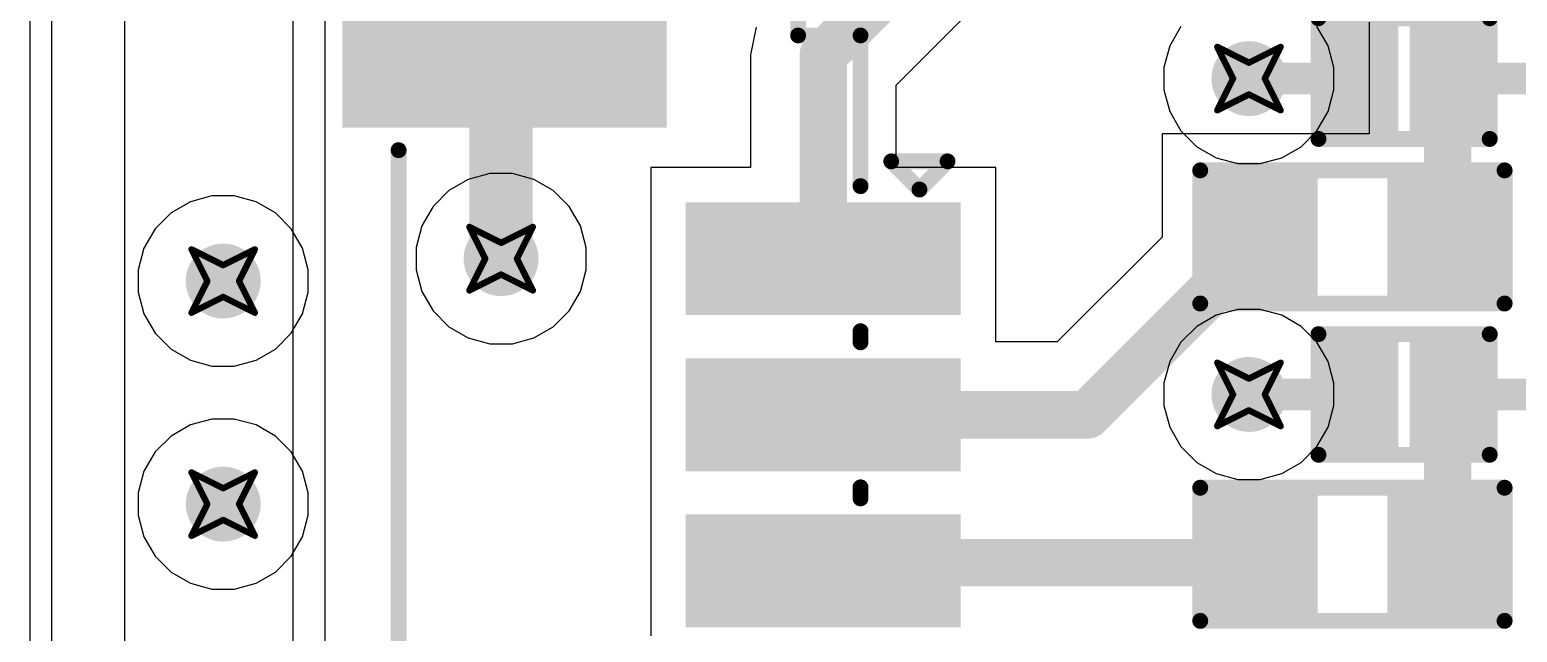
# Model space of a CAD drawing. Header units: inches. Extents: x -36 to 349, y -11 to 240.
# Drawn here: x 9.43 to 21.35, y 42.22 to 47.05 of the extents above; entities that cross this region are included whole.
import ezdxf

# ---------------------------------------------------------------- set-up
doc = ezdxf.new("R2010")
doc.units = ezdxf.units.IN
for name, color, linetype in [('Bottom Layer', 5, 'Continuous'), ('Drill Drawing', 1, 'Continuous'), ('Layer 1', 16, 'Continuous'), ('Layer 2', 76, 'Continuous'), ('Top Layer', 1, 'Continuous'), ('Top Overlay', 2, 'Continuous'), ('Top Paste', 8, 'Continuous'), ('Top Solder', 216, 'Continuous'), ('Via Holes', 16, 'Continuous')]:
    doc.layers.add(name, color=color, linetype=linetype)

# ---------------------------------------------------------------- blocks, each defined once
blk = doc.blocks.new('R___0603_70')
at = {"layer": 'Top Layer'}
for points in [[(-0.381, 0.444), (-0.381, -0.445), (-1.143, -0.445), (-1.143, 0.444)], [(1.143, 0.444), (1.143, -0.445), (0.381, -0.445), (0.381, 0.444)]]:
    blk.add_hatch(color=1, dxfattribs=at).paths.add_polyline_path(points)
at = {"layer": 'Top Paste'}
for points in [[(-0.381, 0.444), (-0.381, -0.445), (-1.143, -0.445), (-1.143, 0.444)], [(1.143, 0.444), (1.143, -0.445), (0.381, -0.445), (0.381, 0.444)]]:
    blk.add_hatch(color=8, dxfattribs=at).paths.add_polyline_path(points)
at = {"layer": 'Top Solder'}
for points in [[(-0.279, 0.546), (-0.279, -0.546), (-1.245, -0.546), (-1.245, 0.546)], [(1.245, 0.546), (1.245, -0.546), (0.279, -0.546), (0.279, 0.546)]]:
    blk.add_hatch(color=216, dxfattribs=at).paths.add_polyline_path(points)
at = {"layer": 'Top Overlay'}
for points in [[(1.219, 0.533, 0.127, 0.127, 0), (-1.219, 0.533, 0.127, 0.127, 0)], [(-1.219, 0.533, 0.127, 0.127, 0), (-1.219, -0.533, 0.127, 0.127, 0)], [(1.219, 0.533, 0.127, 0.127, 0), (1.219, -0.533, 0.127, 0.127, 0)], [(1.219, -0.533, 0.127, 0.127, 0), (-1.219, -0.533, 0.127, 0.127, 0)]]:
    blk.add_lwpolyline(points, format="xyseb", dxfattribs=at)
for points in [[(-1.251, 0.533, 0.0635, 0.0635, 1), (-1.187, 0.533, 0.0635, 0.0635, 1)], [(-1.251, 0.533, 0.0635, 0.0635, 1), (-1.187, 0.533, 0.0635, 0.0635, 1)], [(1.187, 0.533, 0.0635, 0.0635, 1), (1.251, 0.533, 0.0635, 0.0635, 1)], [(1.187, 0.533, 0.0635, 0.0635, 1), (1.251, 0.533, 0.0635, 0.0635, 1)], [(-1.251, -0.533, 0.0635, 0.0635, 1), (-1.187, -0.533, 0.0635, 0.0635, 1)], [(-1.251, -0.533, 0.0635, 0.0635, 1), (-1.187, -0.533, 0.0635, 0.0635, 1)], [(1.187, -0.533, 0.0635, 0.0635, 1), (1.251, -0.533, 0.0635, 0.0635, 1)], [(1.187, -0.533, 0.0635, 0.0635, 1), (1.251, -0.533, 0.0635, 0.0635, 1)]]:
    blk.add_lwpolyline(points, format="xyseb", close=True, dxfattribs=at)
blk = doc.blocks.new('R___0603_71')
at = {"layer": 'Top Layer'}
for points in [[(-0.381, 0.444), (-0.381, -0.445), (-1.143, -0.445), (-1.143, 0.444)], [(1.143, 0.444), (1.143, -0.445), (0.381, -0.445), (0.381, 0.444)]]:
    blk.add_hatch(color=1, dxfattribs=at).paths.add_polyline_path(points)
at = {"layer": 'Top Paste'}
for points in [[(-0.381, 0.444), (-0.381, -0.445), (-1.143, -0.445), (-1.143, 0.444)], [(1.143, 0.444), (1.143, -0.445), (0.381, -0.445), (0.381, 0.444)]]:
    blk.add_hatch(color=8, dxfattribs=at).paths.add_polyline_path(points)
at = {"layer": 'Top Solder'}
for points in [[(-0.279, 0.546), (-0.279, -0.546), (-1.245, -0.546), (-1.245, 0.546)], [(1.245, 0.546), (1.245, -0.546), (0.279, -0.546), (0.279, 0.546)]]:
    blk.add_hatch(color=216, dxfattribs=at).paths.add_polyline_path(points)
at = {"layer": 'Top Overlay'}
for points in [[(1.219, 0.533, 0.127, 0.127, 0), (-1.219, 0.533, 0.127, 0.127, 0)], [(-1.219, 0.533, 0.127, 0.127, 0), (-1.219, -0.533, 0.127, 0.127, 0)], [(1.219, 0.533, 0.127, 0.127, 0), (1.219, -0.533, 0.127, 0.127, 0)], [(1.219, -0.533, 0.127, 0.127, 0), (-1.219, -0.533, 0.127, 0.127, 0)]]:
    blk.add_lwpolyline(points, format="xyseb", dxfattribs=at)
for points in [[(-1.251, 0.533, 0.0635, 0.0635, 1), (-1.187, 0.533, 0.0635, 0.0635, 1)], [(-1.251, 0.533, 0.0635, 0.0635, 1), (-1.187, 0.533, 0.0635, 0.0635, 1)], [(1.187, 0.533, 0.0635, 0.0635, 1), (1.251, 0.533, 0.0635, 0.0635, 1)], [(1.187, 0.533, 0.0635, 0.0635, 1), (1.251, 0.533, 0.0635, 0.0635, 1)], [(-1.251, -0.533, 0.0635, 0.0635, 1), (-1.187, -0.533, 0.0635, 0.0635, 1)], [(-1.251, -0.533, 0.0635, 0.0635, 1), (-1.187, -0.533, 0.0635, 0.0635, 1)], [(1.187, -0.533, 0.0635, 0.0635, 1), (1.251, -0.533, 0.0635, 0.0635, 1)], [(1.187, -0.533, 0.0635, 0.0635, 1), (1.251, -0.533, 0.0635, 0.0635, 1)]]:
    blk.add_lwpolyline(points, format="xyseb", close=True, dxfattribs=at)
blk = doc.blocks.new('HC_1_25_6PLT_142')
at = {"layer": 'Top Layer'}
for points in [[(-2.775, 0.277), (-3.475, 0.277), (-3.475, 2.277), (-2.775, 2.277)], [(-1.525, 0.275), (-2.225, 0.275), (-2.225, 2.275), (-1.525, 2.275)], [(-0.275, 0.275), (-0.975, 0.275), (-0.975, 2.275), (-0.275, 2.275)], [(-6.575, -0.027), (-4.225, -0.027), (-4.225, -2.527), (-6.575, -2.527)]]:
    blk.add_hatch(color=1, dxfattribs=at).paths.add_polyline_path(points)
at = {"layer": 'Top Paste'}
for points in [[(-2.775, 0.277), (-3.475, 0.277), (-3.475, 2.277), (-2.775, 2.277)], [(-1.525, 0.275), (-2.225, 0.275), (-2.225, 2.275), (-1.525, 2.275)], [(-0.275, 0.275), (-0.975, 0.275), (-0.975, 2.275), (-0.275, 2.275)], [(-6.575, -0.027), (-4.225, -0.027), (-4.225, -2.527), (-6.575, -2.527)]]:
    blk.add_hatch(color=8, dxfattribs=at).paths.add_polyline_path(points)
at = {"layer": 'Top Solder'}
for points in [[(-2.674, 0.175), (-3.577, 0.175), (-3.577, 2.378), (-2.674, 2.378)], [(-1.423, 0.173), (-2.327, 0.173), (-2.327, 2.376), (-1.423, 2.376)], [(-0.174, 0.174), (-1.077, 0.174), (-1.077, 2.377), (-0.174, 2.377)], [(-6.625, 0.023), (-4.175, 0.023), (-4.175, -2.577), (-6.625, -2.577)]]:
    blk.add_hatch(color=216, dxfattribs=at).paths.add_polyline_path(points)
at = {"layer": 'Top Overlay'}
for points in [[(-3.679, 2.047, 0.127, 0.127, 0), (-3.905, 2.272, 0.127, 0.127, 0)], [(-3.905, 1.821, 0.127, 0.127, 0), (-3.905, 2.272, 0.127, 0.127, 0)], [(-3.905, 1.821, 0.127, 0.127, 0), (-3.679, 2.047, 0.127, 0.127, 0)], [(-3.706, 1.575, 0.127, 0.127, 0), (-4.912, 1.575, 0.127, 0.127, 0)], [(-4.912, 1.075, 0.127, 0.127, 0), (-4.912, 1.575, 0.127, 0.127, 0)], [(-2.456, 1.575, 0.127, 0.127, 0), (-2.544, 1.575, 0.127, 0.127, 0)], [(-1.206, 1.575, 0.127, 0.127, 0), (-1.294, 1.575, 0.127, 0.127, 0)], [(-4.912, 1.075, 0.127, 0.127, 0), (-6.112, 1.075, 0.127, 0.127, 0)], [(3.994, -2.125, 0.127, 0.127, 0), (-3.994, -2.125, 0.127, 0.127, 0)]]:
    blk.add_lwpolyline(points, format="xyseb", dxfattribs=at)
for points in [[(-3.936, 2.272, 0.0635, 0.0635, 1), (-3.873, 2.272, 0.0635, 0.0635, 1)], [(-3.936, 2.272, 0.0635, 0.0635, 1), (-3.873, 2.272, 0.0635, 0.0635, 1)], [(-3.711, 2.047, 0.0635, 0.0635, 1), (-3.647, 2.047, 0.0635, 0.0635, 1)], [(-3.711, 2.047, 0.0635, 0.0635, 1), (-3.647, 2.047, 0.0635, 0.0635, 1)], [(-3.936, 1.821, 0.0635, 0.0635, 1), (-3.873, 1.821, 0.0635, 0.0635, 1)], [(-3.936, 1.821, 0.0635, 0.0635, 1), (-3.873, 1.821, 0.0635, 0.0635, 1)], [(-4.944, 1.575, 0.0635, 0.0635, 1), (-4.881, 1.575, 0.0635, 0.0635, 1)], [(-4.944, 1.575, 0.0635, 0.0635, 1), (-4.881, 1.575, 0.0635, 0.0635, 1)], [(-3.738, 1.575, 0.0635, 0.0635, 1), (-3.674, 1.575, 0.0635, 0.0635, 1)], [(-2.576, 1.575, 0.0635, 0.0635, 1), (-2.512, 1.575, 0.0635, 0.0635, 1)], [(-2.488, 1.575, 0.0635, 0.0635, 1), (-2.424, 1.575, 0.0635, 0.0635, 1)], [(-1.326, 1.575, 0.0635, 0.0635, 1), (-1.262, 1.575, 0.0635, 0.0635, 1)], [(-1.238, 1.575, 0.0635, 0.0635, 1), (-1.174, 1.575, 0.0635, 0.0635, 1)], [(-4.944, 1.075, 0.0635, 0.0635, 1), (-4.881, 1.075, 0.0635, 0.0635, 1)], [(-4.944, 1.075, 0.0635, 0.0635, 1), (-4.881, 1.075, 0.0635, 0.0635, 1)], [(-4.026, -2.125, 0.0635, 0.0635, 1), (-3.962, -2.125, 0.0635, 0.0635, 1)]]:
    blk.add_lwpolyline(points, format="xyseb", close=True, dxfattribs=at)
blk = doc.blocks.new('SOD_882_B__D___________371')
at = {"layer": 'Top Layer'}
for points in [[(-0.1, -0.4), (-0.6, -0.4), (-0.6, 0.4), (-0.1, 0.4)], [(0.6, -0.4), (0.1, -0.4), (0.1, 0.4), (0.6, 0.4)]]:
    blk.add_hatch(color=1, dxfattribs=at).paths.add_polyline_path(points)
at = {"layer": 'Top Paste'}
for points in [[(-0.1, -0.4), (-0.6, -0.4), (-0.6, 0.4), (-0.1, 0.4)], [(0.6, -0.4), (0.1, -0.4), (0.1, 0.4), (0.6, 0.4)]]:
    blk.add_hatch(color=8, dxfattribs=at).paths.add_polyline_path(points)
at = {"layer": 'Top Solder'}
for points in [[(-0.045, -0.455), (-0.655, -0.455), (-0.655, 0.455), (-0.045, 0.455)], [(0.655, -0.455), (0.045, -0.455), (0.045, 0.455), (0.655, 0.455)]]:
    blk.add_hatch(color=216, dxfattribs=at).paths.add_polyline_path(points)
at = {"layer": 'Top Overlay'}
for points in [[(-0.686, -0.483, 0.127, 0.127, 0), (-0.686, 0.483, 0.127, 0.127, 0)], [(-0.686, 0.483, 0.127, 0.127, 0), (0.686, 0.483, 0.127, 0.127, 0)], [(0.686, -0.483, 0.127, 0.127, 0), (0.686, 0.483, 0.127, 0.127, 0)], [(-0.686, -0.483, 0.127, 0.127, 0), (0.686, -0.483, 0.127, 0.127, 0)]]:
    blk.add_lwpolyline(points, format="xyseb", dxfattribs=at)
for points in [[(-0.718, 0.483, 0.0635, 0.0635, 1), (-0.654, 0.483, 0.0635, 0.0635, 1)], [(-0.718, 0.483, 0.0635, 0.0635, 1), (-0.654, 0.483, 0.0635, 0.0635, 1)], [(0.654, 0.483, 0.0635, 0.0635, 1), (0.718, 0.483, 0.0635, 0.0635, 1)], [(0.654, 0.483, 0.0635, 0.0635, 1), (0.718, 0.483, 0.0635, 0.0635, 1)], [(-0.718, -0.483, 0.0635, 0.0635, 1), (-0.654, -0.483, 0.0635, 0.0635, 1)], [(-0.718, -0.483, 0.0635, 0.0635, 1), (-0.654, -0.483, 0.0635, 0.0635, 1)], [(0.654, -0.483, 0.0635, 0.0635, 1), (0.718, -0.483, 0.0635, 0.0635, 1)], [(0.654, -0.483, 0.0635, 0.0635, 1), (0.718, -0.483, 0.0635, 0.0635, 1)]]:
    blk.add_lwpolyline(points, format="xyseb", close=True, dxfattribs=at)
blk = doc.blocks.new('SOD_882_B__D___________373')
at = {"layer": 'Top Layer'}
for points in [[(-0.1, -0.4), (-0.6, -0.4), (-0.6, 0.4), (-0.1, 0.4)], [(0.6, -0.4), (0.1, -0.4), (0.1, 0.4), (0.6, 0.4)]]:
    blk.add_hatch(color=1, dxfattribs=at).paths.add_polyline_path(points)
at = {"layer": 'Top Paste'}
for points in [[(-0.1, -0.4), (-0.6, -0.4), (-0.6, 0.4), (-0.1, 0.4)], [(0.6, -0.4), (0.1, -0.4), (0.1, 0.4), (0.6, 0.4)]]:
    blk.add_hatch(color=8, dxfattribs=at).paths.add_polyline_path(points)
at = {"layer": 'Top Solder'}
for points in [[(-0.045, -0.455), (-0.655, -0.455), (-0.655, 0.455), (-0.045, 0.455)], [(0.655, -0.455), (0.045, -0.455), (0.045, 0.455), (0.655, 0.455)]]:
    blk.add_hatch(color=216, dxfattribs=at).paths.add_polyline_path(points)
at = {"layer": 'Top Overlay'}
for points in [[(-0.686, -0.483, 0.127, 0.127, 0), (-0.686, 0.483, 0.127, 0.127, 0)], [(-0.686, 0.483, 0.127, 0.127, 0), (0.686, 0.483, 0.127, 0.127, 0)], [(0.686, -0.483, 0.127, 0.127, 0), (0.686, 0.483, 0.127, 0.127, 0)], [(-0.686, -0.483, 0.127, 0.127, 0), (0.686, -0.483, 0.127, 0.127, 0)]]:
    blk.add_lwpolyline(points, format="xyseb", dxfattribs=at)
for points in [[(-0.718, 0.483, 0.0635, 0.0635, 1), (-0.654, 0.483, 0.0635, 0.0635, 1)], [(-0.718, 0.483, 0.0635, 0.0635, 1), (-0.654, 0.483, 0.0635, 0.0635, 1)], [(0.654, 0.483, 0.0635, 0.0635, 1), (0.718, 0.483, 0.0635, 0.0635, 1)], [(0.654, 0.483, 0.0635, 0.0635, 1), (0.718, 0.483, 0.0635, 0.0635, 1)], [(-0.718, -0.483, 0.0635, 0.0635, 1), (-0.654, -0.483, 0.0635, 0.0635, 1)], [(-0.718, -0.483, 0.0635, 0.0635, 1), (-0.654, -0.483, 0.0635, 0.0635, 1)], [(0.654, -0.483, 0.0635, 0.0635, 1), (0.718, -0.483, 0.0635, 0.0635, 1)], [(0.654, -0.483, 0.0635, 0.0635, 1), (0.718, -0.483, 0.0635, 0.0635, 1)]]:
    blk.add_lwpolyline(points, format="xyseb", close=True, dxfattribs=at)

msp = doc.modelspace()

# ---------------------------------------------------------------- hatches: boundary and pattern name
at = {"layer": 'Bottom Layer'}
h = msp.add_hatch(color=5, dxfattribs=at)
edge = h.paths.add_edge_path()
edge.add_arc((19.198, 46.655), 0.3, 0, 360)
h = msp.add_hatch(color=5, dxfattribs=at)
edge = h.paths.add_edge_path()
edge.add_arc((13.208, 45.213), 0.3, 0, 360)
h = msp.add_hatch(color=5, dxfattribs=at)
edge = h.paths.add_edge_path()
edge.add_arc((10.982, 45.034), 0.3, 0, 360)
h = msp.add_hatch(color=5, dxfattribs=at)
edge = h.paths.add_edge_path()
edge.add_arc((19.198, 44.126), 0.3, 0, 360)
h = msp.add_hatch(color=5, dxfattribs=at)
edge = h.paths.add_edge_path()
edge.add_arc((10.982, 43.248), 0.3, 0, 360)
at = {"layer": 'Layer 1'}
h = msp.add_hatch(color=16, dxfattribs=at)
edge = h.paths.add_edge_path()
edge.add_arc((19.198, 46.655), 0.3, 0, 360)
h = msp.add_hatch(color=16, dxfattribs=at)
edge = h.paths.add_edge_path()
edge.add_arc((13.208, 45.213), 0.3, 0, 360)
h = msp.add_hatch(color=16, dxfattribs=at)
edge = h.paths.add_edge_path()
edge.add_arc((10.982, 45.034), 0.3, 0, 360)
h = msp.add_hatch(color=16, dxfattribs=at)
edge = h.paths.add_edge_path()
edge.add_arc((19.198, 44.126), 0.3, 0, 360)
h = msp.add_hatch(color=16, dxfattribs=at)
edge = h.paths.add_edge_path()
edge.add_arc((10.982, 43.248), 0.3, 0, 360)
at = {"layer": 'Layer 2'}
h = msp.add_hatch(color=76, dxfattribs=at)
edge = h.paths.add_edge_path()
edge.add_arc((19.198, 46.655), 0.3, 0, 360)
h = msp.add_hatch(color=76, dxfattribs=at)
edge = h.paths.add_edge_path()
edge.add_arc((13.208, 45.213), 0.3, 0, 360)
h = msp.add_hatch(color=76, dxfattribs=at)
edge = h.paths.add_edge_path()
edge.add_arc((10.982, 45.034), 0.3, 0, 360)
h = msp.add_hatch(color=76, dxfattribs=at)
edge = h.paths.add_edge_path()
edge.add_arc((19.198, 44.126), 0.3, 0, 360)
h = msp.add_hatch(color=76, dxfattribs=at)
edge = h.paths.add_edge_path()
edge.add_arc((10.982, 43.248), 0.3, 0, 360)
at = {"layer": 'Top Layer'}
h = msp.add_hatch(color=1, dxfattribs=at)
edge = h.paths.add_edge_path()
edge.add_arc((19.198, 46.655), 0.3, 0, 360)
h = msp.add_hatch(color=1, dxfattribs=at)
edge = h.paths.add_edge_path()
edge.add_arc((13.208, 45.213), 0.3, 0, 360)
h = msp.add_hatch(color=1, dxfattribs=at)
edge = h.paths.add_edge_path()
edge.add_arc((10.982, 45.034), 0.3, 0, 360)
h = msp.add_hatch(color=1, dxfattribs=at)
edge = h.paths.add_edge_path()
edge.add_arc((19.198, 44.126), 0.3, 0, 360)
h = msp.add_hatch(color=1, dxfattribs=at)
edge = h.paths.add_edge_path()
edge.add_arc((10.982, 43.248), 0.3, 0, 360)
at = {"layer": 'Via Holes'}
h = msp.add_hatch(color=7, dxfattribs=at)
edge = h.paths.add_edge_path()
edge.add_arc((19.198, 46.655), 0.15, 0, 360)
h = msp.add_hatch(color=7, dxfattribs=at)
edge = h.paths.add_edge_path()
edge.add_arc((13.208, 45.213), 0.15, 0, 360)
h = msp.add_hatch(color=7, dxfattribs=at)
edge = h.paths.add_edge_path()
edge.add_arc((10.982, 45.034), 0.15, 0, 360)
h = msp.add_hatch(color=7, dxfattribs=at)
edge = h.paths.add_edge_path()
edge.add_arc((19.198, 44.126), 0.15, 0, 360)
h = msp.add_hatch(color=7, dxfattribs=at)
edge = h.paths.add_edge_path()
edge.add_arc((10.982, 43.248), 0.15, 0, 360)

# ---------------------------------------------------------------- linework, layer by layer
at = {"layer": 'Bottom Layer'}
for p, q in [((10.719, 45.669), (10.564, 45.579)), ((10.892, 45.715), (10.719, 45.669)), ((11.071, 45.715), (10.892, 45.715)), ((11.245, 45.669), (11.071, 45.715)), ((11.4, 45.579), (11.245, 45.669)), ((10.564, 45.579), (10.437, 45.452)), ((11.527, 45.452), (11.4, 45.579)), ((10.437, 45.452), (10.347, 45.297)), ((11.616, 45.297), (11.527, 45.452)), ((10.347, 45.297), (10.301, 45.124)), ((11.663, 45.124), (11.616, 45.297)), ((10.301, 45.124), (10.301, 44.945)), ((11.663, 44.945), (11.663, 45.124)), ((10.301, 44.945), (10.347, 44.771)), ((11.616, 44.771), (11.663, 44.945)), ((10.347, 44.771), (10.437, 44.616)), ((11.527, 44.616), (11.616, 44.771)), ((10.437, 44.616), (10.564, 44.489)), ((11.4, 44.489), (11.527, 44.616)), ((10.564, 44.489), (10.719, 44.4)), ((11.245, 44.4), (11.4, 44.489)), ((10.719, 44.4), (10.892, 44.353)), ((10.892, 44.353), (11.071, 44.353)), ((11.071, 44.353), (11.245, 44.4)), ((10.719, 43.883), (10.564, 43.793)), ((10.892, 43.929), (10.719, 43.883)), ((11.071, 43.929), (10.892, 43.929)), ((11.245, 43.883), (11.071, 43.929)), ((11.4, 43.793), (11.245, 43.883)), ((10.564, 43.793), (10.437, 43.667)), ((11.527, 43.667), (11.4, 43.793)), ((10.437, 43.667), (10.347, 43.511)), ((11.616, 43.511), (11.527, 43.667)), ((10.347, 43.511), (10.301, 43.338)), ((11.663, 43.338), (11.616, 43.511)), ((10.301, 43.338), (10.301, 43.159)), ((11.663, 43.159), (11.663, 43.338)), ((10.301, 43.159), (10.347, 42.986)), ((11.616, 42.986), (11.663, 43.159)), ((10.347, 42.986), (10.437, 42.83)), ((11.527, 42.83), (11.616, 42.986)), ((10.437, 42.83), (10.564, 42.704)), ((11.4, 42.704), (11.527, 42.83)), ((10.564, 42.704), (10.719, 42.614)), ((11.245, 42.614), (11.4, 42.704)), ((10.719, 42.614), (10.892, 42.567)), ((10.892, 42.567), (11.071, 42.567)), ((11.071, 42.567), (11.245, 42.614))]:
    msp.add_line(p, q, dxfattribs=at)
at = {"layer": 'Drill Drawing'}
for points in [[(18.944, 46.909, 0.0508, 0.0508, 0), (19.198, 46.782, 0.0508, 0.0508, 0)], [(18.944, 46.909, 0.0508, 0.0508, 0), (19.071, 46.655, 0.0508, 0.0508, 0)], [(19.198, 46.782, 0.0508, 0.0508, 0), (19.452, 46.909, 0.0508, 0.0508, 0)], [(19.325, 46.655, 0.0508, 0.0508, 0), (19.452, 46.909, 0.0508, 0.0508, 0)], [(18.944, 46.401, 0.0508, 0.0508, 0), (19.071, 46.655, 0.0508, 0.0508, 0)], [(19.325, 46.655, 0.0508, 0.0508, 0), (19.452, 46.401, 0.0508, 0.0508, 0)], [(18.944, 46.401, 0.0508, 0.0508, 0), (19.198, 46.528, 0.0508, 0.0508, 0)], [(19.198, 46.528, 0.0508, 0.0508, 0), (19.452, 46.401, 0.0508, 0.0508, 0)], [(12.954, 45.467, 0.0508, 0.0508, 0), (13.208, 45.34, 0.0508, 0.0508, 0)], [(12.954, 45.467, 0.0508, 0.0508, 0), (13.081, 45.213, 0.0508, 0.0508, 0)], [(13.208, 45.34, 0.0508, 0.0508, 0), (13.462, 45.467, 0.0508, 0.0508, 0)], [(13.335, 45.213, 0.0508, 0.0508, 0), (13.462, 45.467, 0.0508, 0.0508, 0)], [(10.728, 45.288, 0.0508, 0.0508, 0), (10.982, 45.161, 0.0508, 0.0508, 0)], [(10.728, 45.288, 0.0508, 0.0508, 0), (10.855, 45.034, 0.0508, 0.0508, 0)], [(10.982, 45.161, 0.0508, 0.0508, 0), (11.236, 45.288, 0.0508, 0.0508, 0)], [(11.109, 45.034, 0.0508, 0.0508, 0), (11.236, 45.288, 0.0508, 0.0508, 0)], [(12.954, 44.959, 0.0508, 0.0508, 0), (13.081, 45.213, 0.0508, 0.0508, 0)], [(13.335, 45.213, 0.0508, 0.0508, 0), (13.462, 44.959, 0.0508, 0.0508, 0)], [(10.728, 44.78, 0.0508, 0.0508, 0), (10.855, 45.034, 0.0508, 0.0508, 0)], [(11.109, 45.034, 0.0508, 0.0508, 0), (11.236, 44.78, 0.0508, 0.0508, 0)], [(12.954, 44.959, 0.0508, 0.0508, 0), (13.208, 45.086, 0.0508, 0.0508, 0)], [(13.208, 45.086, 0.0508, 0.0508, 0), (13.462, 44.959, 0.0508, 0.0508, 0)], [(10.728, 44.78, 0.0508, 0.0508, 0), (10.982, 44.907, 0.0508, 0.0508, 0)], [(10.982, 44.907, 0.0508, 0.0508, 0), (11.236, 44.78, 0.0508, 0.0508, 0)], [(18.944, 44.38, 0.0508, 0.0508, 0), (19.198, 44.253, 0.0508, 0.0508, 0)], [(18.944, 44.38, 0.0508, 0.0508, 0), (19.071, 44.126, 0.0508, 0.0508, 0)], [(19.198, 44.253, 0.0508, 0.0508, 0), (19.452, 44.38, 0.0508, 0.0508, 0)], [(19.325, 44.126, 0.0508, 0.0508, 0), (19.452, 44.38, 0.0508, 0.0508, 0)], [(18.944, 43.872, 0.0508, 0.0508, 0), (19.071, 44.126, 0.0508, 0.0508, 0)], [(19.325, 44.126, 0.0508, 0.0508, 0), (19.452, 43.872, 0.0508, 0.0508, 0)], [(18.944, 43.872, 0.0508, 0.0508, 0), (19.198, 43.999, 0.0508, 0.0508, 0)], [(19.198, 43.999, 0.0508, 0.0508, 0), (19.452, 43.872, 0.0508, 0.0508, 0)], [(10.728, 43.502, 0.0508, 0.0508, 0), (10.982, 43.375, 0.0508, 0.0508, 0)], [(10.728, 43.502, 0.0508, 0.0508, 0), (10.855, 43.248, 0.0508, 0.0508, 0)], [(10.982, 43.375, 0.0508, 0.0508, 0), (11.236, 43.502, 0.0508, 0.0508, 0)], [(11.109, 43.248, 0.0508, 0.0508, 0), (11.236, 43.502, 0.0508, 0.0508, 0)], [(10.728, 42.994, 0.0508, 0.0508, 0), (10.855, 43.248, 0.0508, 0.0508, 0)], [(11.109, 43.248, 0.0508, 0.0508, 0), (11.236, 42.994, 0.0508, 0.0508, 0)], [(10.728, 42.994, 0.0508, 0.0508, 0), (10.982, 43.121, 0.0508, 0.0508, 0)], [(10.982, 43.121, 0.0508, 0.0508, 0), (11.236, 42.994, 0.0508, 0.0508, 0)]]:
    msp.add_lwpolyline(points, format="xyseb", dxfattribs=at)
for points in [[(18.932, 46.909, 0.0254, 0.0254, 1), (18.957, 46.909, 0.0254, 0.0254, 1)], [(18.932, 46.909, 0.0254, 0.0254, 1), (18.957, 46.909, 0.0254, 0.0254, 1)], [(19.44, 46.909, 0.0254, 0.0254, 1), (19.465, 46.909, 0.0254, 0.0254, 1)], [(19.44, 46.909, 0.0254, 0.0254, 1), (19.465, 46.909, 0.0254, 0.0254, 1)], [(19.186, 46.782, 0.0254, 0.0254, 1), (19.211, 46.782, 0.0254, 0.0254, 1)], [(19.186, 46.782, 0.0254, 0.0254, 1), (19.211, 46.782, 0.0254, 0.0254, 1)], [(19.059, 46.655, 0.0254, 0.0254, 1), (19.084, 46.655, 0.0254, 0.0254, 1)], [(19.059, 46.655, 0.0254, 0.0254, 1), (19.084, 46.655, 0.0254, 0.0254, 1)], [(19.313, 46.655, 0.0254, 0.0254, 1), (19.338, 46.655, 0.0254, 0.0254, 1)], [(19.313, 46.655, 0.0254, 0.0254, 1), (19.338, 46.655, 0.0254, 0.0254, 1)], [(19.186, 46.528, 0.0254, 0.0254, 1), (19.211, 46.528, 0.0254, 0.0254, 1)], [(19.186, 46.528, 0.0254, 0.0254, 1), (19.211, 46.528, 0.0254, 0.0254, 1)], [(18.932, 46.401, 0.0254, 0.0254, 1), (18.957, 46.401, 0.0254, 0.0254, 1)], [(18.932, 46.401, 0.0254, 0.0254, 1), (18.957, 46.401, 0.0254, 0.0254, 1)], [(19.44, 46.401, 0.0254, 0.0254, 1), (19.465, 46.401, 0.0254, 0.0254, 1)], [(19.44, 46.401, 0.0254, 0.0254, 1), (19.465, 46.401, 0.0254, 0.0254, 1)], [(12.941, 45.467, 0.0254, 0.0254, 1), (12.967, 45.467, 0.0254, 0.0254, 1)], [(12.941, 45.467, 0.0254, 0.0254, 1), (12.967, 45.467, 0.0254, 0.0254, 1)], [(13.449, 45.467, 0.0254, 0.0254, 1), (13.475, 45.467, 0.0254, 0.0254, 1)], [(13.449, 45.467, 0.0254, 0.0254, 1), (13.475, 45.467, 0.0254, 0.0254, 1)], [(10.715, 45.288, 0.0254, 0.0254, 1), (10.74, 45.288, 0.0254, 0.0254, 1)], [(10.715, 45.288, 0.0254, 0.0254, 1), (10.74, 45.288, 0.0254, 0.0254, 1)], [(11.223, 45.288, 0.0254, 0.0254, 1), (11.248, 45.288, 0.0254, 0.0254, 1)], [(11.223, 45.288, 0.0254, 0.0254, 1), (11.248, 45.288, 0.0254, 0.0254, 1)], [(13.195, 45.34, 0.0254, 0.0254, 1), (13.221, 45.34, 0.0254, 0.0254, 1)], [(13.195, 45.34, 0.0254, 0.0254, 1), (13.221, 45.34, 0.0254, 0.0254, 1)], [(10.969, 45.161, 0.0254, 0.0254, 1), (10.994, 45.161, 0.0254, 0.0254, 1)], [(10.969, 45.161, 0.0254, 0.0254, 1), (10.994, 45.161, 0.0254, 0.0254, 1)], [(13.068, 45.213, 0.0254, 0.0254, 1), (13.094, 45.213, 0.0254, 0.0254, 1)], [(13.068, 45.213, 0.0254, 0.0254, 1), (13.094, 45.213, 0.0254, 0.0254, 1)], [(13.322, 45.213, 0.0254, 0.0254, 1), (13.348, 45.213, 0.0254, 0.0254, 1)], [(13.322, 45.213, 0.0254, 0.0254, 1), (13.348, 45.213, 0.0254, 0.0254, 1)], [(10.842, 45.034, 0.0254, 0.0254, 1), (10.867, 45.034, 0.0254, 0.0254, 1)], [(10.842, 45.034, 0.0254, 0.0254, 1), (10.867, 45.034, 0.0254, 0.0254, 1)], [(11.096, 45.034, 0.0254, 0.0254, 1), (11.121, 45.034, 0.0254, 0.0254, 1)], [(11.096, 45.034, 0.0254, 0.0254, 1), (11.121, 45.034, 0.0254, 0.0254, 1)], [(13.195, 45.086, 0.0254, 0.0254, 1), (13.221, 45.086, 0.0254, 0.0254, 1)], [(13.195, 45.086, 0.0254, 0.0254, 1), (13.221, 45.086, 0.0254, 0.0254, 1)], [(10.969, 44.907, 0.0254, 0.0254, 1), (10.994, 44.907, 0.0254, 0.0254, 1)], [(10.969, 44.907, 0.0254, 0.0254, 1), (10.994, 44.907, 0.0254, 0.0254, 1)], [(12.941, 44.959, 0.0254, 0.0254, 1), (12.967, 44.959, 0.0254, 0.0254, 1)], [(12.941, 44.959, 0.0254, 0.0254, 1), (12.967, 44.959, 0.0254, 0.0254, 1)], [(13.449, 44.959, 0.0254, 0.0254, 1), (13.475, 44.959, 0.0254, 0.0254, 1)], [(13.449, 44.959, 0.0254, 0.0254, 1), (13.475, 44.959, 0.0254, 0.0254, 1)], [(10.715, 44.78, 0.0254, 0.0254, 1), (10.74, 44.78, 0.0254, 0.0254, 1)], [(10.715, 44.78, 0.0254, 0.0254, 1), (10.74, 44.78, 0.0254, 0.0254, 1)], [(11.223, 44.78, 0.0254, 0.0254, 1), (11.248, 44.78, 0.0254, 0.0254, 1)], [(11.223, 44.78, 0.0254, 0.0254, 1), (11.248, 44.78, 0.0254, 0.0254, 1)], [(18.932, 44.38, 0.0254, 0.0254, 1), (18.957, 44.38, 0.0254, 0.0254, 1)], [(18.932, 44.38, 0.0254, 0.0254, 1), (18.957, 44.38, 0.0254, 0.0254, 1)], [(19.44, 44.38, 0.0254, 0.0254, 1), (19.465, 44.38, 0.0254, 0.0254, 1)], [(19.44, 44.38, 0.0254, 0.0254, 1), (19.465, 44.38, 0.0254, 0.0254, 1)], [(19.186, 44.253, 0.0254, 0.0254, 1), (19.211, 44.253, 0.0254, 0.0254, 1)], [(19.186, 44.253, 0.0254, 0.0254, 1), (19.211, 44.253, 0.0254, 0.0254, 1)], [(19.059, 44.126, 0.0254, 0.0254, 1), (19.084, 44.126, 0.0254, 0.0254, 1)], [(19.059, 44.126, 0.0254, 0.0254, 1), (19.084, 44.126, 0.0254, 0.0254, 1)], [(19.313, 44.126, 0.0254, 0.0254, 1), (19.338, 44.126, 0.0254, 0.0254, 1)], [(19.313, 44.126, 0.0254, 0.0254, 1), (19.338, 44.126, 0.0254, 0.0254, 1)], [(19.186, 43.999, 0.0254, 0.0254, 1), (19.211, 43.999, 0.0254, 0.0254, 1)], [(19.186, 43.999, 0.0254, 0.0254, 1), (19.211, 43.999, 0.0254, 0.0254, 1)], [(18.932, 43.872, 0.0254, 0.0254, 1), (18.957, 43.872, 0.0254, 0.0254, 1)], [(18.932, 43.872, 0.0254, 0.0254, 1), (18.957, 43.872, 0.0254, 0.0254, 1)], [(19.44, 43.872, 0.0254, 0.0254, 1), (19.465, 43.872, 0.0254, 0.0254, 1)], [(19.44, 43.872, 0.0254, 0.0254, 1), (19.465, 43.872, 0.0254, 0.0254, 1)], [(10.715, 43.502, 0.0254, 0.0254, 1), (10.74, 43.502, 0.0254, 0.0254, 1)], [(10.715, 43.502, 0.0254, 0.0254, 1), (10.74, 43.502, 0.0254, 0.0254, 1)], [(11.223, 43.502, 0.0254, 0.0254, 1), (11.248, 43.502, 0.0254, 0.0254, 1)], [(11.223, 43.502, 0.0254, 0.0254, 1), (11.248, 43.502, 0.0254, 0.0254, 1)], [(10.969, 43.375, 0.0254, 0.0254, 1), (10.994, 43.375, 0.0254, 0.0254, 1)], [(10.969, 43.375, 0.0254, 0.0254, 1), (10.994, 43.375, 0.0254, 0.0254, 1)], [(10.842, 43.248, 0.0254, 0.0254, 1), (10.867, 43.248, 0.0254, 0.0254, 1)], [(10.842, 43.248, 0.0254, 0.0254, 1), (10.867, 43.248, 0.0254, 0.0254, 1)], [(11.096, 43.248, 0.0254, 0.0254, 1), (11.121, 43.248, 0.0254, 0.0254, 1)], [(11.096, 43.248, 0.0254, 0.0254, 1), (11.121, 43.248, 0.0254, 0.0254, 1)], [(10.969, 43.121, 0.0254, 0.0254, 1), (10.994, 43.121, 0.0254, 0.0254, 1)], [(10.969, 43.121, 0.0254, 0.0254, 1), (10.994, 43.121, 0.0254, 0.0254, 1)], [(10.715, 42.994, 0.0254, 0.0254, 1), (10.74, 42.994, 0.0254, 0.0254, 1)], [(10.715, 42.994, 0.0254, 0.0254, 1), (10.74, 42.994, 0.0254, 0.0254, 1)], [(11.223, 42.994, 0.0254, 0.0254, 1), (11.248, 42.994, 0.0254, 0.0254, 1)], [(11.223, 42.994, 0.0254, 0.0254, 1), (11.248, 42.994, 0.0254, 0.0254, 1)]]:
    msp.add_lwpolyline(points, format="xyseb", close=True, dxfattribs=at)
at = {"layer": 'Layer 1'}
for p, q in [((10.719, 45.669), (10.564, 45.579)), ((10.892, 45.715), (10.719, 45.669)), ((11.071, 45.715), (10.892, 45.715)), ((11.245, 45.669), (11.071, 45.715)), ((11.4, 45.579), (11.245, 45.669)), ((10.564, 45.579), (10.437, 45.452)), ((11.527, 45.452), (11.4, 45.579)), ((10.437, 45.452), (10.347, 45.297)), ((11.616, 45.297), (11.527, 45.452)), ((10.347, 45.297), (10.301, 45.124)), ((11.663, 45.124), (11.616, 45.297)), ((10.301, 45.124), (10.301, 44.945)), ((11.663, 44.945), (11.663, 45.124)), ((10.301, 44.945), (10.347, 44.771)), ((11.616, 44.771), (11.663, 44.945)), ((10.347, 44.771), (10.437, 44.616)), ((11.527, 44.616), (11.616, 44.771)), ((10.437, 44.616), (10.564, 44.489)), ((11.4, 44.489), (11.527, 44.616)), ((10.564, 44.489), (10.719, 44.4)), ((11.245, 44.4), (11.4, 44.489)), ((10.719, 44.4), (10.892, 44.353)), ((10.892, 44.353), (11.071, 44.353)), ((11.071, 44.353), (11.245, 44.4)), ((10.719, 43.883), (10.564, 43.793)), ((10.892, 43.929), (10.719, 43.883)), ((11.071, 43.929), (10.892, 43.929)), ((11.245, 43.883), (11.071, 43.929)), ((11.4, 43.793), (11.245, 43.883)), ((10.564, 43.793), (10.437, 43.667)), ((11.527, 43.667), (11.4, 43.793)), ((10.437, 43.667), (10.347, 43.511)), ((11.616, 43.511), (11.527, 43.667)), ((10.347, 43.511), (10.301, 43.338)), ((11.663, 43.338), (11.616, 43.511)), ((10.301, 43.338), (10.301, 43.159)), ((11.663, 43.159), (11.663, 43.338)), ((10.301, 43.159), (10.347, 42.986)), ((11.616, 42.986), (11.663, 43.159)), ((10.347, 42.986), (10.437, 42.83)), ((11.527, 42.83), (11.616, 42.986)), ((10.437, 42.83), (10.564, 42.704)), ((11.4, 42.704), (11.527, 42.83)), ((10.564, 42.704), (10.719, 42.614)), ((11.245, 42.614), (11.4, 42.704)), ((10.719, 42.614), (10.892, 42.567)), ((10.892, 42.567), (11.071, 42.567)), ((11.071, 42.567), (11.245, 42.614))]:
    msp.add_line(p, q, dxfattribs=at)
at = {"layer": 'Layer 2'}
for p, q in [((9.432, 59.087), (9.432, 30.842)), ((10.194, 31.623), (10.194, 58.42)), ((18.653, 47.073), (18.564, 46.918)), ((19.833, 46.918), (19.743, 47.073)), ((18.564, 46.918), (18.517, 46.745)), ((19.879, 46.745), (19.833, 46.918)), ((18.517, 46.745), (18.517, 46.566)), ((19.879, 46.566), (19.879, 46.745)), ((18.517, 46.566), (18.564, 46.392)), ((19.833, 46.392), (19.879, 46.566)), ((18.564, 46.392), (18.653, 46.237)), ((19.743, 46.237), (19.833, 46.392)), ((18.653, 46.237), (18.78, 46.11)), ((19.616, 46.11), (19.743, 46.237)), ((18.78, 46.11), (18.935, 46.021)), ((18.935, 46.021), (19.109, 45.974)), ((19.288, 45.974), (19.461, 46.021)), ((19.461, 46.021), (19.616, 46.11)), ((13.118, 45.894), (12.945, 45.848)), ((13.298, 45.894), (13.118, 45.894)), ((13.471, 45.848), (13.298, 45.894)), ((19.109, 45.974), (19.288, 45.974)), ((12.79, 45.758), (12.663, 45.631)), ((12.945, 45.848), (12.79, 45.758)), ((13.626, 45.758), (13.471, 45.848)), ((13.753, 45.631), (13.626, 45.758)), ((12.663, 45.631), (12.573, 45.476)), ((13.843, 45.476), (13.753, 45.631)), ((12.573, 45.476), (12.527, 45.303)), ((13.889, 45.303), (13.843, 45.476)), ((12.527, 45.303), (12.527, 45.123)), ((13.889, 45.123), (13.889, 45.303)), ((12.527, 45.123), (12.573, 44.95)), ((13.843, 44.95), (13.889, 45.123)), ((12.573, 44.95), (12.663, 44.795)), ((13.753, 44.795), (13.843, 44.95)), ((19.109, 44.807), (18.935, 44.761)), ((19.288, 44.807), (19.109, 44.807)), ((19.461, 44.761), (19.288, 44.807)), ((12.663, 44.795), (12.79, 44.668)), ((13.626, 44.668), (13.753, 44.795)), ((18.935, 44.761), (18.78, 44.671)), ((19.616, 44.671), (19.461, 44.761)), ((12.79, 44.668), (12.945, 44.578)), ((12.945, 44.578), (13.118, 44.532)), ((13.298, 44.532), (13.471, 44.578)), ((13.471, 44.578), (13.626, 44.668)), ((18.78, 44.671), (18.653, 44.545)), ((19.743, 44.545), (19.616, 44.671)), ((13.118, 44.532), (13.298, 44.532)), ((18.653, 44.545), (18.564, 44.389)), ((19.833, 44.389), (19.743, 44.545)), ((18.564, 44.389), (18.517, 44.216)), ((19.879, 44.216), (19.833, 44.389)), ((18.517, 44.216), (18.517, 44.037)), ((19.879, 44.037), (19.879, 44.216)), ((18.517, 44.037), (18.564, 43.864)), ((19.833, 43.864), (19.879, 44.037)), ((18.564, 43.864), (18.653, 43.708)), ((19.743, 43.708), (19.833, 43.864)), ((18.653, 43.708), (18.78, 43.581)), ((19.616, 43.581), (19.743, 43.708)), ((18.78, 43.581), (18.935, 43.492)), ((18.935, 43.492), (19.109, 43.445)), ((19.288, 43.445), (19.461, 43.492)), ((19.461, 43.492), (19.616, 43.581)), ((19.109, 43.445), (19.288, 43.445))]:
    msp.add_line(p, q, dxfattribs=at)
at = {"layer": 'Top Layer'}
for p, q in [((9.61, 37.383), (9.61, 49.403)), ((11.541, 48.839), (11.541, 35.204)), ((11.8, 35.204), (11.8, 48.732)), ((16.372, 46.603), (17.119, 47.35)), ((15.251, 47.067), (15.206, 46.844)), ((20.16, 47.107), (20.16, 46.212)), ((15.206, 46.844), (15.206, 45.944)), ((16.372, 45.944), (16.372, 46.603)), ((20.16, 46.212), (18.503, 46.212)), ((18.503, 46.212), (18.503, 45.385)), ((15.206, 45.944), (14.408, 45.944)), ((14.408, 45.944), (14.408, 44.694)), ((17.17, 45.944), (16.372, 45.944)), ((17.17, 44.546), (17.17, 45.944)), ((18.503, 45.385), (17.663, 44.546)), ((14.408, 44.694), (14.406, 44.694)), ((14.406, 44.694), (14.406, 43.232)), ((17.663, 44.546), (17.17, 44.546)), ((14.406, 43.232), (14.407, 43.232)), ((14.407, 43.232), (14.407, 42.194))]:
    msp.add_line(p, q, dxfattribs=at)
for points in [[(15.789, 46.844, 0.381, 0.381, 0), (16.877, 47.932, 0.381, 0.381, 0)], [(13.208, 45.213, 0.508, 0.508, 0), (13.208, 47.46, 0.508, 0.508, 0)], [(15.789, 45.213, 0.381, 0.381, 0), (15.789, 46.844, 0.381, 0.381, 0)], [(20.79, 46.654, 0.381, 0.381, 0), (20.791, 46.655, 0.381, 0.381, 0)], [(20.79, 45.388, 0.381, 0.381, 0), (20.79, 46.654, 0.381, 0.381, 0)], [(19.198, 46.655, 0.254, 0.254, 0), (20.091, 46.655, 0.254, 0.254, 0)], [(20.791, 46.655, 0.254, 0.254, 0), (32.741, 46.655, 0.254, 0.254, 0)], [(19.265, 45.323, 0.381, 0.381, 0), (19.265, 45.387, 0.381, 0.381, 0)], [(20.789, 45.387, 0.381, 0.381, 0), (20.79, 45.388, 0.381, 0.381, 0)], [(17.905, 43.963, 0.381, 0.381, 0), (19.265, 45.323, 0.381, 0.381, 0)], [(19.198, 44.126, 0.254, 0.254, 0), (20.091, 44.126, 0.254, 0.254, 0)], [(20.79, 44.125, 0.381, 0.381, 0), (20.791, 44.126, 0.381, 0.381, 0)], [(20.79, 42.847, 0.381, 0.381, 0), (20.79, 44.125, 0.381, 0.381, 0)], [(20.79, 44.125, 0.254, 0.254, 0), (31.037, 44.125, 0.254, 0.254, 0)], [(15.787, 43.963, 0.381, 0.381, 0), (17.905, 43.963, 0.381, 0.381, 0)], [(19.199, 42.779, 0.381, 0.381, 0), (19.265, 42.846, 0.381, 0.381, 0)], [(20.789, 42.846, 0.381, 0.381, 0), (20.79, 42.847, 0.381, 0.381, 0)], [(15.788, 42.713, 0.381, 0.381, 0), (15.854, 42.779, 0.381, 0.381, 0)], [(15.854, 42.779, 0.381, 0.381, 0), (19.199, 42.779, 0.381, 0.381, 0)]]:
    msp.add_lwpolyline(points, format="xyseb", dxfattribs=at)
for points in [[(15.694, 46.844, 0.191, 0.191, 1), (15.884, 46.844, 0.191, 0.191, 1)], [(15.694, 46.844, 0.191, 0.191, 1), (15.884, 46.844, 0.191, 0.191, 1)], [(20.695, 46.654, 0.191, 0.191, 1), (20.885, 46.654, 0.191, 0.191, 1)], [(20.695, 46.654, 0.191, 0.191, 1), (20.885, 46.654, 0.191, 0.191, 1)], [(20.696, 46.655, 0.191, 0.191, 1), (20.886, 46.655, 0.191, 0.191, 1)], [(19.135, 46.655, 0.127, 0.127, 1), (19.262, 46.655, 0.127, 0.127, 1)], [(20.028, 46.655, 0.127, 0.127, 1), (20.155, 46.655, 0.127, 0.127, 1)], [(20.728, 46.655, 0.127, 0.127, 1), (20.855, 46.655, 0.127, 0.127, 1)], [(19.17, 45.387, 0.191, 0.191, 1), (19.36, 45.387, 0.191, 0.191, 1)], [(20.694, 45.387, 0.191, 0.191, 1), (20.884, 45.387, 0.191, 0.191, 1)], [(20.695, 45.388, 0.191, 0.191, 1), (20.885, 45.388, 0.191, 0.191, 1)], [(20.695, 45.388, 0.191, 0.191, 1), (20.885, 45.388, 0.191, 0.191, 1)], [(13.081, 45.213, 0.254, 0.254, 1), (13.335, 45.213, 0.254, 0.254, 1)], [(15.694, 45.213, 0.191, 0.191, 1), (15.884, 45.213, 0.191, 0.191, 1)], [(19.17, 45.323, 0.191, 0.191, 1), (19.36, 45.323, 0.191, 0.191, 1)], [(19.17, 45.323, 0.191, 0.191, 1), (19.36, 45.323, 0.191, 0.191, 1)], [(19.135, 44.126, 0.127, 0.127, 1), (19.262, 44.126, 0.127, 0.127, 1)], [(20.028, 44.126, 0.127, 0.127, 1), (20.155, 44.126, 0.127, 0.127, 1)], [(20.695, 44.125, 0.191, 0.191, 1), (20.885, 44.125, 0.191, 0.191, 1)], [(20.695, 44.125, 0.191, 0.191, 1), (20.885, 44.125, 0.191, 0.191, 1)], [(20.696, 44.126, 0.191, 0.191, 1), (20.886, 44.126, 0.191, 0.191, 1)], [(20.727, 44.125, 0.127, 0.127, 1), (20.854, 44.125, 0.127, 0.127, 1)], [(15.692, 43.963, 0.191, 0.191, 1), (15.882, 43.963, 0.191, 0.191, 1)], [(17.809, 43.963, 0.191, 0.191, 1), (18, 43.963, 0.191, 0.191, 1)], [(17.809, 43.963, 0.191, 0.191, 1), (18, 43.963, 0.191, 0.191, 1)], [(19.17, 42.846, 0.191, 0.191, 1), (19.36, 42.846, 0.191, 0.191, 1)], [(20.694, 42.846, 0.191, 0.191, 1), (20.884, 42.846, 0.191, 0.191, 1)], [(20.695, 42.847, 0.191, 0.191, 1), (20.885, 42.847, 0.191, 0.191, 1)], [(20.695, 42.847, 0.191, 0.191, 1), (20.885, 42.847, 0.191, 0.191, 1)], [(15.692, 42.713, 0.191, 0.191, 1), (15.883, 42.713, 0.191, 0.191, 1)], [(15.759, 42.779, 0.191, 0.191, 1), (15.949, 42.779, 0.191, 0.191, 1)], [(15.759, 42.779, 0.191, 0.191, 1), (15.949, 42.779, 0.191, 0.191, 1)], [(19.103, 42.779, 0.191, 0.191, 1), (19.294, 42.779, 0.191, 0.191, 1)], [(19.103, 42.779, 0.191, 0.191, 1), (19.294, 42.779, 0.191, 0.191, 1)]]:
    msp.add_lwpolyline(points, format="xyseb", close=True, dxfattribs=at)

# ---------------------------------------------------------------- block references
for name, p, rotation in [('HC_1_25_6PLT_142', (14.512, 42.088), 270), ('R___0603_71', (20.027, 45.387), 180), ('R___0603_70', (20.027, 42.846), 180)]:
    msp.add_blockref(name, p, dxfattribs=dict(rotation=rotation))
for name, p in [('SOD_882_B__D___________373', (20.441, 46.655)), ('SOD_882_B__D___________371', (20.441, 44.126))]:
    msp.add_blockref(name, p)

doc.saveas('drawing.dxf')
